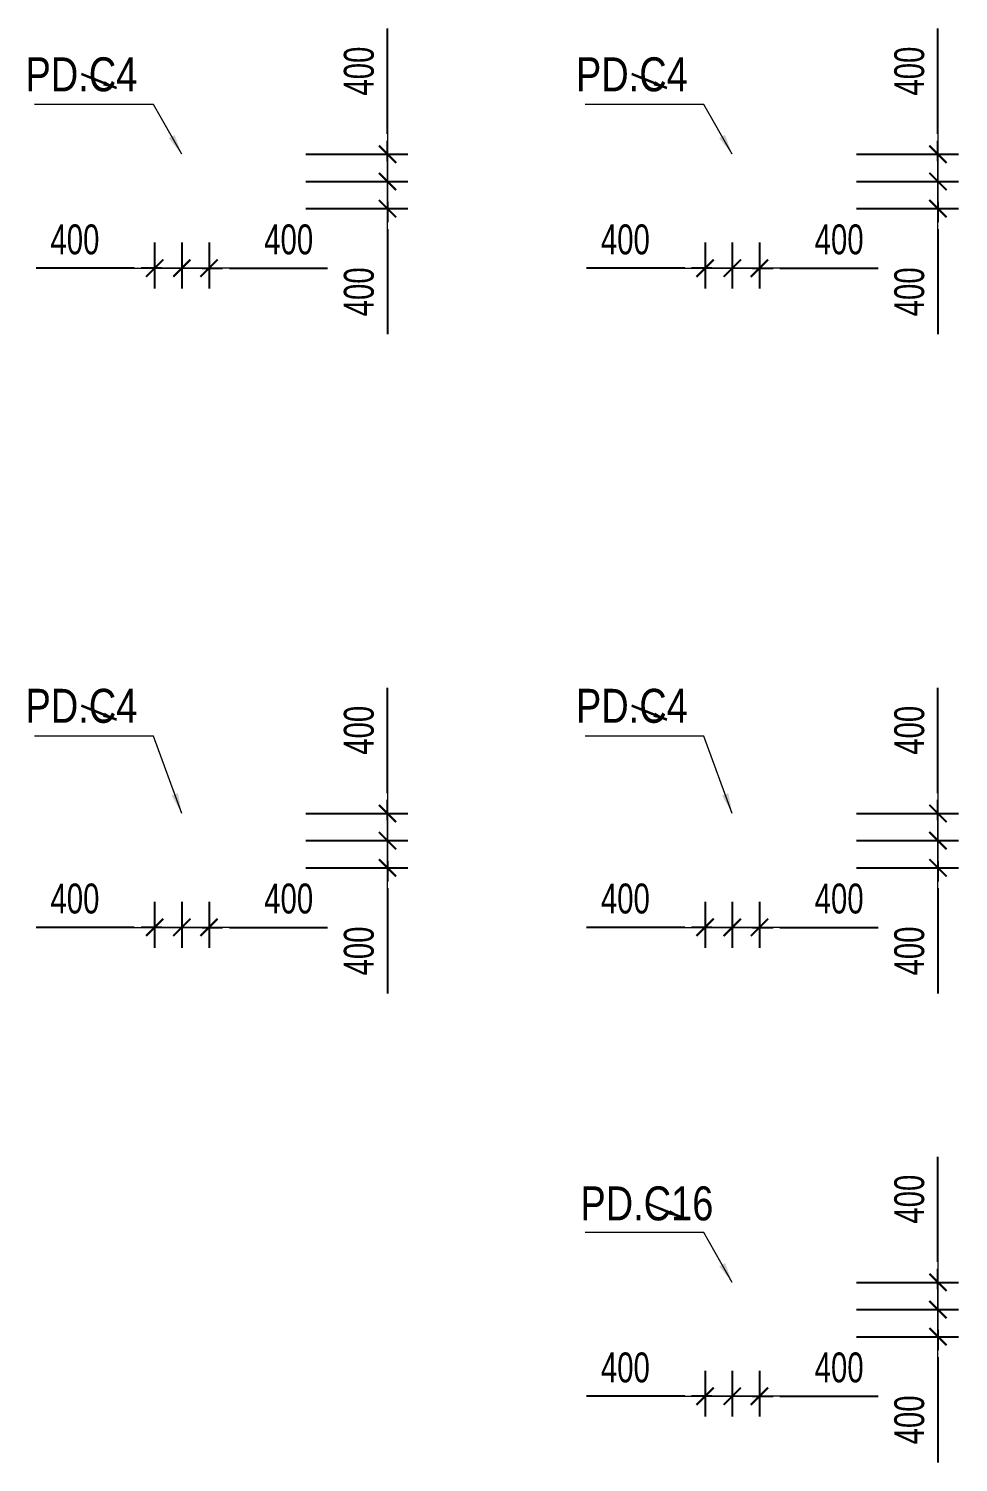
# Model space of a CAD drawing. Header units: millimetres. Extents: x -259680 to 286077, y -1281 to 94455.
# Drawn here: x 120346 to 134027, y 62451 to 83549 of the extents above; entities that cross this region are included whole.
import ezdxf
from ezdxf.enums import TextEntityAlignment as Align

# ---------------------------------------------------------------- set-up
doc = ezdxf.new("R2010")
doc.units = ezdxf.units.MM
doc.layers.get('Defpoints').update_dxf_attribs({"color": 151, "lineweight": 9})
for name, color, linetype, lineweight in [('$0$C1', 20, 'Continuous', 35), ('$1$NDC_S_ANNO', 7, 'Continuous', 20), ('$1$NDC_S_DIM', 1, 'Continuous', 15), ('NDC_S_DIM', 1, 'Continuous', 15)]:
    doc.layers.add(name, color=color, linetype=linetype, lineweight=lineweight)
doc.styles.add('$1$NDC_DIM', font='', dxfattribs={"width": 0.75})
doc.styles.add('$2$ARIAL', font='arial.ttf', dxfattribs={"width": 0.8})
doc.styles.add('NDC_DIM', font='', dxfattribs={"width": 0.75})
doc.styles.get('$1$NDC_DIM').set_extended_font_data('Dotum')
doc.styles.get('NDC_DIM').set_extended_font_data('Dotum')
doc.dimstyles.new('$0$NDC_dim_150', dxfattribs={"dimscale": 150, "dimtxt": 2.2, "dimasz": 1.5, "dimexe": 1.5, "dimexo": 2.5, "dimgap": 1, "dimtad": 1, "dimdec": 0, "dimzin": 0, "dimdsep": 46, "dimtxsty": '$1$NDC_DIM', "dimblk": '$1$DIMMARK', "dimcen": 0.09, "dimdle": 1.2, "dimclrd": 1, "dimclre": 1, "dimclrt": 3, "dimadec": 0, "dimazin": 0, "dimtfac": 1, "dimtdec": 0, "dimtix": 1, "dimtofl": 0, "dimtmove": 0, "dimatfit": 3, "dimfxl": 6, "dimfxlon": 1, "dimtolj": 1, "dimtzin": 0, "dimarcsym": 0})
doc.dimstyles.new('$1$NDC_dim_iso', dxfattribs={"dimtxt": 2.2, "dimasz": 1, "dimexe": 1.5, "dimexo": 2.5, "dimgap": 1, "dimtad": 1, "dimdec": 0, "dimzin": 0, "dimdsep": 46, "dimtxsty": '$1$NDC_DIM', "dimblk": '$1$DIMMARK', "dimcen": 0.09, "dimdle": 1.2, "dimclrd": 1, "dimclre": 1, "dimclrt": 3, "dimadec": 0, "dimazin": 0, "dimtfac": 1, "dimtdec": 0, "dimtix": 1, "dimtofl": 0, "dimtmove": 0, "dimatfit": 3, "dimfxl": 6, "dimfxlon": 1, "dimtolj": 1, "dimtzin": 0, "dimarcsym": 0})
doc.dimstyles.new('NDC_dim_200', dxfattribs={"dimscale": 200, "dimtxt": 2.2, "dimasz": 1.5, "dimexe": 1.5, "dimexo": 2.5, "dimgap": 1, "dimtad": 1, "dimdec": 0, "dimzin": 0, "dimdsep": 46, "dimtxsty": 'NDC_DIM', "dimblk": 'DIMMARK', "dimcen": 0.09, "dimdle": 1.2, "dimclrd": 1, "dimclre": 1, "dimclrt": 3, "dimadec": 0, "dimazin": 0, "dimtfac": 1, "dimtdec": 0, "dimtix": 1, "dimtofl": 0, "dimtmove": 0, "dimatfit": 3, "dimfxl": 6, "dimfxlon": 1, "dimtolj": 1, "dimtzin": 0, "dimarcsym": 0})

# ---------------------------------------------------------------- blocks, each defined once
blk = doc.blocks.new('$1$DIMMARK')
at = {"layer": '$1$NDC_S_DIM', "color": 1}
blk.add_line((-1.5, 0), (1, 0), dxfattribs=at)
at = {"layer": '$1$NDC_S_DIM', "color": 2, "const_width": 0.1}
blk.add_lwpolyline([(-0.424, -0.424), (0.424, 0.424)], dxfattribs=at)
blk = doc.blocks.new('DIMMARK')
at = {"layer": 'NDC_S_DIM', "color": 1}
blk.add_line((-1.5, 0), (1, 0), dxfattribs=at)
at = {"layer": 'NDC_S_DIM', "color": 2, "const_width": 0.1}
blk.add_lwpolyline([(-0.424, -0.424), (0.424, 0.424)], dxfattribs=at)
blk = doc.blocks.new('*D670')
at = {"layer": 'Defpoints', "color": 0, "ltscale": 100, "transparency": 16777216}
for p in [(130700, 80900), (131100, 80900), (131100, 80024)]:
    blk.add_point(p, dxfattribs=at)
at = {"layer": 'NDC_S_DIM', "color": 1, "lineweight": -2, "ltscale": 100, "transparency": 16777216}
for p, q in [((130700, 80400), (130700, 79724)), ((131100, 80400), (131100, 79724)), ((130400, 80024), (130100, 80024)), ((131400, 80024), (132845, 80024))]:
    blk.add_line(p, q, dxfattribs=at)
at = {"layer": 'NDC_S_DIM', "color": 1, "lineweight": -2, "ltscale": 100, "transparency": 16777216, "xscale": 300, "yscale": 300, "zscale": 300}
blk.add_blockref('DIMMARK', (130700, 80024), dxfattribs=at)
at = {"layer": 'NDC_S_DIM', "color": 1, "lineweight": -2, "ltscale": 100, "transparency": 16777216, "xscale": 300, "yscale": 300, "zscale": 300, "rotation": 180}
blk.add_blockref('DIMMARK', (131100, 80024), dxfattribs=at)
at = {"layer": 'NDC_S_DIM', "color": 3, "ltscale": 100, "transparency": 16777216, "insert": (132273, 80445), "char_height": 440, "attachment_point": 5, "style": 'NDC_DIM'}
blk.add_mtext('\\A1;400', dxfattribs=at)
blk = doc.blocks.new('*D671')
at = {"layer": 'Defpoints', "color": 0, "ltscale": 100, "transparency": 16777216}
for p in [(130300, 80900), (130700, 80900), (130700, 80024)]:
    blk.add_point(p, dxfattribs=at)
at = {"layer": 'NDC_S_DIM', "color": 1, "lineweight": -2, "ltscale": 100, "transparency": 16777216}
for p, q in [((130300, 80400), (130300, 79724)), ((130700, 80400), (130700, 79724)), ((130000, 80024), (128555, 80024)), ((131000, 80024), (131300, 80024))]:
    blk.add_line(p, q, dxfattribs=at)
at = {"layer": 'NDC_S_DIM', "color": 1, "lineweight": -2, "ltscale": 100, "transparency": 16777216, "xscale": 300, "yscale": 300, "zscale": 300}
blk.add_blockref('DIMMARK', (130300, 80024), dxfattribs=at)
at = {"layer": 'NDC_S_DIM', "color": 1, "lineweight": -2, "ltscale": 100, "transparency": 16777216, "xscale": 300, "yscale": 300, "zscale": 300, "rotation": 180}
blk.add_blockref('DIMMARK', (130700, 80024), dxfattribs=at)
at = {"layer": 'NDC_S_DIM', "color": 3, "ltscale": 100, "transparency": 16777216, "insert": (129127, 80445), "char_height": 440, "attachment_point": 5, "style": 'NDC_DIM'}
blk.add_mtext('\\A1;400', dxfattribs=at)
blk = doc.blocks.new('*D672')
at = {"layer": 'Defpoints', "color": 0, "ltscale": 100, "transparency": 16777216}
for p in [(131100, 81700), (133727, 81700), (131100, 81300)]:
    blk.add_point(p, dxfattribs=at)
at = {"layer": 'NDC_S_DIM', "color": 1, "lineweight": -2, "ltscale": 100, "transparency": 16777216}
for p, q in [((133727, 82000), (133727, 83549)), ((132527, 81700), (134027, 81700)), ((132527, 81300), (134027, 81300)), ((133727, 81000), (133727, 80700))]:
    blk.add_line(p, q, dxfattribs=at)
at = {"layer": 'NDC_S_DIM', "color": 1, "lineweight": -2, "ltscale": 100, "transparency": 16777216, "xscale": 300, "yscale": 300, "zscale": 300}
for p, rotation in [((133727, 81700), 270), ((133727, 81300), 90)]:
    blk.add_blockref('DIMMARK', p, dxfattribs=dict(at, rotation=rotation))
at = {"layer": 'NDC_S_DIM', "color": 3, "ltscale": 100, "transparency": 16777216, "insert": (133307, 82924), "char_height": 440, "attachment_point": 5, "rotation": 90, "style": 'NDC_DIM'}
blk.add_mtext('\\A1;400', dxfattribs=at)
blk = doc.blocks.new('*D673')
at = {"layer": 'Defpoints', "color": 0, "ltscale": 100, "transparency": 16777216}
for p in [(131100, 81300), (133727, 81300), (131100, 80900)]:
    blk.add_point(p, dxfattribs=at)
at = {"layer": 'NDC_S_DIM', "color": 1, "lineweight": -2, "ltscale": 100, "transparency": 16777216}
for p, q in [((133727, 81600), (133727, 81900)), ((132527, 81300), (134027, 81300)), ((132527, 80900), (134027, 80900)), ((133727, 80600), (133727, 79051))]:
    blk.add_line(p, q, dxfattribs=at)
at = {"layer": 'NDC_S_DIM', "color": 1, "lineweight": -2, "ltscale": 100, "transparency": 16777216, "xscale": 300, "yscale": 300, "zscale": 300}
for p, rotation in [((133727, 81300), 270), ((133727, 80900), 90)]:
    blk.add_blockref('DIMMARK', p, dxfattribs=dict(at, rotation=rotation))
at = {"layer": 'NDC_S_DIM', "color": 3, "ltscale": 100, "transparency": 16777216, "insert": (133307, 79676), "char_height": 440, "attachment_point": 5, "rotation": 90, "style": 'NDC_DIM'}
blk.add_mtext('\\A1;400', dxfattribs=at)
blk = doc.blocks.new('*D674')
at = {"layer": 'Defpoints', "color": 0, "ltscale": 100, "transparency": 16777216}
for p in [(122600, 80900), (123000, 80900), (123000, 80024)]:
    blk.add_point(p, dxfattribs=at)
at = {"layer": 'NDC_S_DIM', "color": 1, "lineweight": -2, "ltscale": 100, "transparency": 16777216}
for p, q in [((122600, 80400), (122600, 79724)), ((123000, 80400), (123000, 79724)), ((122300, 80024), (122000, 80024)), ((123300, 80024), (124745, 80024))]:
    blk.add_line(p, q, dxfattribs=at)
at = {"layer": 'NDC_S_DIM', "color": 1, "lineweight": -2, "ltscale": 100, "transparency": 16777216, "xscale": 300, "yscale": 300, "zscale": 300}
blk.add_blockref('DIMMARK', (122600, 80024), dxfattribs=at)
at = {"layer": 'NDC_S_DIM', "color": 1, "lineweight": -2, "ltscale": 100, "transparency": 16777216, "xscale": 300, "yscale": 300, "zscale": 300, "rotation": 180}
blk.add_blockref('DIMMARK', (123000, 80024), dxfattribs=at)
at = {"layer": 'NDC_S_DIM', "color": 3, "ltscale": 100, "transparency": 16777216, "insert": (124173, 80445), "char_height": 440, "attachment_point": 5, "style": 'NDC_DIM'}
blk.add_mtext('\\A1;400', dxfattribs=at)
blk = doc.blocks.new('*D675')
at = {"layer": 'Defpoints', "color": 0, "ltscale": 100, "transparency": 16777216}
for p in [(122200, 80900), (122600, 80900), (122600, 80024)]:
    blk.add_point(p, dxfattribs=at)
at = {"layer": 'NDC_S_DIM', "color": 1, "lineweight": -2, "ltscale": 100, "transparency": 16777216}
for p, q in [((122200, 80400), (122200, 79724)), ((122600, 80400), (122600, 79724)), ((121900, 80024), (120455, 80024)), ((122900, 80024), (123200, 80024))]:
    blk.add_line(p, q, dxfattribs=at)
at = {"layer": 'NDC_S_DIM', "color": 1, "lineweight": -2, "ltscale": 100, "transparency": 16777216, "xscale": 300, "yscale": 300, "zscale": 300}
blk.add_blockref('DIMMARK', (122200, 80024), dxfattribs=at)
at = {"layer": 'NDC_S_DIM', "color": 1, "lineweight": -2, "ltscale": 100, "transparency": 16777216, "xscale": 300, "yscale": 300, "zscale": 300, "rotation": 180}
blk.add_blockref('DIMMARK', (122600, 80024), dxfattribs=at)
at = {"layer": 'NDC_S_DIM', "color": 3, "ltscale": 100, "transparency": 16777216, "insert": (121027, 80445), "char_height": 440, "attachment_point": 5, "style": 'NDC_DIM'}
blk.add_mtext('\\A1;400', dxfattribs=at)
blk = doc.blocks.new('*D676')
at = {"layer": 'Defpoints', "color": 0, "ltscale": 100, "transparency": 16777216}
for p in [(122850, 81700), (125627, 81700), (122850, 81300)]:
    blk.add_point(p, dxfattribs=at)
at = {"layer": 'NDC_S_DIM', "color": 1, "lineweight": -2, "ltscale": 100, "transparency": 16777216}
for p, q in [((125627, 82000), (125627, 83549)), ((124427, 81700), (125927, 81700)), ((124427, 81300), (125927, 81300)), ((125627, 81000), (125627, 80700))]:
    blk.add_line(p, q, dxfattribs=at)
at = {"layer": 'NDC_S_DIM', "color": 1, "lineweight": -2, "ltscale": 100, "transparency": 16777216, "xscale": 300, "yscale": 300, "zscale": 300}
for p, rotation in [((125627, 81700), 270), ((125627, 81300), 90)]:
    blk.add_blockref('DIMMARK', p, dxfattribs=dict(at, rotation=rotation))
at = {"layer": 'NDC_S_DIM', "color": 3, "ltscale": 100, "transparency": 16777216, "insert": (125207, 82924), "char_height": 440, "attachment_point": 5, "rotation": 90, "style": 'NDC_DIM'}
blk.add_mtext('\\A1;400', dxfattribs=at)
blk = doc.blocks.new('*D677')
at = {"layer": 'Defpoints', "color": 0, "ltscale": 100, "transparency": 16777216}
for p in [(122850, 81300), (125627, 81300), (122850, 80900)]:
    blk.add_point(p, dxfattribs=at)
at = {"layer": 'NDC_S_DIM', "color": 1, "lineweight": -2, "ltscale": 100, "transparency": 16777216}
for p, q in [((125627, 81600), (125627, 81900)), ((124427, 81300), (125927, 81300)), ((124427, 80900), (125927, 80900)), ((125627, 80600), (125627, 79051))]:
    blk.add_line(p, q, dxfattribs=at)
at = {"layer": 'NDC_S_DIM', "color": 1, "lineweight": -2, "ltscale": 100, "transparency": 16777216, "xscale": 300, "yscale": 300, "zscale": 300}
for p, rotation in [((125627, 81300), 270), ((125627, 80900), 90)]:
    blk.add_blockref('DIMMARK', p, dxfattribs=dict(at, rotation=rotation))
at = {"layer": 'NDC_S_DIM', "color": 3, "ltscale": 100, "transparency": 16777216, "insert": (125207, 79676), "char_height": 440, "attachment_point": 5, "rotation": 90, "style": 'NDC_DIM'}
blk.add_mtext('\\A1;400', dxfattribs=at)
blk = doc.blocks.new('*D698')
at = {"layer": 'Defpoints', "color": 0, "ltscale": 100, "transparency": 16777216}
for p in [(122600, 71200), (123000, 71200), (123000, 70324)]:
    blk.add_point(p, dxfattribs=at)
at = {"layer": 'NDC_S_DIM', "color": 1, "lineweight": -2, "ltscale": 100, "transparency": 16777216}
for p, q in [((122600, 70700), (122600, 70024)), ((123000, 70700), (123000, 70024)), ((122300, 70324), (122000, 70324)), ((123300, 70324), (124745, 70324))]:
    blk.add_line(p, q, dxfattribs=at)
at = {"layer": 'NDC_S_DIM', "color": 1, "lineweight": -2, "ltscale": 100, "transparency": 16777216, "xscale": 300, "yscale": 300, "zscale": 300}
blk.add_blockref('DIMMARK', (122600, 70324), dxfattribs=at)
at = {"layer": 'NDC_S_DIM', "color": 1, "lineweight": -2, "ltscale": 100, "transparency": 16777216, "xscale": 300, "yscale": 300, "zscale": 300, "rotation": 180}
blk.add_blockref('DIMMARK', (123000, 70324), dxfattribs=at)
at = {"layer": 'NDC_S_DIM', "color": 3, "ltscale": 100, "transparency": 16777216, "insert": (124173, 70745), "char_height": 440, "attachment_point": 5, "style": 'NDC_DIM'}
blk.add_mtext('\\A1;400', dxfattribs=at)
blk = doc.blocks.new('*D699')
at = {"layer": 'Defpoints', "color": 0, "ltscale": 100, "transparency": 16777216}
for p in [(122200, 71200), (122600, 71200), (122600, 70324)]:
    blk.add_point(p, dxfattribs=at)
at = {"layer": 'NDC_S_DIM', "color": 1, "lineweight": -2, "ltscale": 100, "transparency": 16777216}
for p, q in [((122200, 70700), (122200, 70024)), ((122600, 70700), (122600, 70024)), ((121900, 70324), (120455, 70324)), ((122900, 70324), (123200, 70324))]:
    blk.add_line(p, q, dxfattribs=at)
at = {"layer": 'NDC_S_DIM', "color": 1, "lineweight": -2, "ltscale": 100, "transparency": 16777216, "xscale": 300, "yscale": 300, "zscale": 300}
blk.add_blockref('DIMMARK', (122200, 70324), dxfattribs=at)
at = {"layer": 'NDC_S_DIM', "color": 1, "lineweight": -2, "ltscale": 100, "transparency": 16777216, "xscale": 300, "yscale": 300, "zscale": 300, "rotation": 180}
blk.add_blockref('DIMMARK', (122600, 70324), dxfattribs=at)
at = {"layer": 'NDC_S_DIM', "color": 3, "ltscale": 100, "transparency": 16777216, "insert": (121027, 70745), "char_height": 440, "attachment_point": 5, "style": 'NDC_DIM'}
blk.add_mtext('\\A1;400', dxfattribs=at)
blk = doc.blocks.new('*D700')
at = {"layer": 'Defpoints', "color": 0, "ltscale": 100, "transparency": 16777216}
for p in [(123000, 72000), (125627, 72000), (123000, 71600)]:
    blk.add_point(p, dxfattribs=at)
at = {"layer": 'NDC_S_DIM', "color": 1, "lineweight": -2, "ltscale": 100, "transparency": 16777216}
for p, q in [((125627, 72300), (125627, 73849)), ((124427, 72000), (125927, 72000)), ((124427, 71600), (125927, 71600)), ((125627, 71300), (125627, 71000))]:
    blk.add_line(p, q, dxfattribs=at)
at = {"layer": 'NDC_S_DIM', "color": 1, "lineweight": -2, "ltscale": 100, "transparency": 16777216, "xscale": 300, "yscale": 300, "zscale": 300}
for p, rotation in [((125627, 72000), 270), ((125627, 71600), 90)]:
    blk.add_blockref('DIMMARK', p, dxfattribs=dict(at, rotation=rotation))
at = {"layer": 'NDC_S_DIM', "color": 3, "ltscale": 100, "transparency": 16777216, "insert": (125207, 73224), "char_height": 440, "attachment_point": 5, "rotation": 90, "style": 'NDC_DIM'}
blk.add_mtext('\\A1;400', dxfattribs=at)
blk = doc.blocks.new('*D701')
at = {"layer": 'Defpoints', "color": 0, "ltscale": 100, "transparency": 16777216}
for p in [(123000, 71600), (125627, 71600), (123000, 71200)]:
    blk.add_point(p, dxfattribs=at)
at = {"layer": 'NDC_S_DIM', "color": 1, "lineweight": -2, "ltscale": 100, "transparency": 16777216}
for p, q in [((125627, 71900), (125627, 72200)), ((124427, 71600), (125927, 71600)), ((124427, 71200), (125927, 71200)), ((125627, 70900), (125627, 69351))]:
    blk.add_line(p, q, dxfattribs=at)
at = {"layer": 'NDC_S_DIM', "color": 1, "lineweight": -2, "ltscale": 100, "transparency": 16777216, "xscale": 300, "yscale": 300, "zscale": 300}
for p, rotation in [((125627, 71600), 270), ((125627, 71200), 90)]:
    blk.add_blockref('DIMMARK', p, dxfattribs=dict(at, rotation=rotation))
at = {"layer": 'NDC_S_DIM', "color": 3, "ltscale": 100, "transparency": 16777216, "insert": (125207, 69976), "char_height": 440, "attachment_point": 5, "rotation": 90, "style": 'NDC_DIM'}
blk.add_mtext('\\A1;400', dxfattribs=at)
blk = doc.blocks.new('*D702')
at = {"layer": 'Defpoints', "color": 0, "ltscale": 100, "transparency": 16777216}
for p in [(130700, 71200), (131100, 71200), (131100, 70324)]:
    blk.add_point(p, dxfattribs=at)
at = {"layer": 'NDC_S_DIM', "color": 1, "lineweight": -2, "ltscale": 100, "transparency": 16777216}
for p, q in [((130700, 70700), (130700, 70024)), ((131100, 70700), (131100, 70024)), ((130400, 70324), (130100, 70324)), ((131400, 70324), (132845, 70324))]:
    blk.add_line(p, q, dxfattribs=at)
at = {"layer": 'NDC_S_DIM', "color": 1, "lineweight": -2, "ltscale": 100, "transparency": 16777216, "xscale": 300, "yscale": 300, "zscale": 300}
blk.add_blockref('DIMMARK', (130700, 70324), dxfattribs=at)
at = {"layer": 'NDC_S_DIM', "color": 1, "lineweight": -2, "ltscale": 100, "transparency": 16777216, "xscale": 300, "yscale": 300, "zscale": 300, "rotation": 180}
blk.add_blockref('DIMMARK', (131100, 70324), dxfattribs=at)
at = {"layer": 'NDC_S_DIM', "color": 3, "ltscale": 100, "transparency": 16777216, "insert": (132273, 70745), "char_height": 440, "attachment_point": 5, "style": 'NDC_DIM'}
blk.add_mtext('\\A1;400', dxfattribs=at)
blk = doc.blocks.new('*D703')
at = {"layer": 'Defpoints', "color": 0, "ltscale": 100, "transparency": 16777216}
for p in [(130300, 71200), (130700, 71200), (130700, 70324)]:
    blk.add_point(p, dxfattribs=at)
at = {"layer": 'NDC_S_DIM', "color": 1, "lineweight": -2, "ltscale": 100, "transparency": 16777216}
for p, q in [((130300, 70700), (130300, 70024)), ((130700, 70700), (130700, 70024)), ((130000, 70324), (128555, 70324)), ((131000, 70324), (131300, 70324))]:
    blk.add_line(p, q, dxfattribs=at)
at = {"layer": 'NDC_S_DIM', "color": 1, "lineweight": -2, "ltscale": 100, "transparency": 16777216, "xscale": 300, "yscale": 300, "zscale": 300}
blk.add_blockref('DIMMARK', (130300, 70324), dxfattribs=at)
at = {"layer": 'NDC_S_DIM', "color": 1, "lineweight": -2, "ltscale": 100, "transparency": 16777216, "xscale": 300, "yscale": 300, "zscale": 300, "rotation": 180}
blk.add_blockref('DIMMARK', (130700, 70324), dxfattribs=at)
at = {"layer": 'NDC_S_DIM', "color": 3, "ltscale": 100, "transparency": 16777216, "insert": (129127, 70745), "char_height": 440, "attachment_point": 5, "style": 'NDC_DIM'}
blk.add_mtext('\\A1;400', dxfattribs=at)
blk = doc.blocks.new('*D704')
at = {"layer": 'Defpoints', "color": 0, "ltscale": 100, "transparency": 16777216}
for p in [(131100, 72000), (133727, 72000), (131100, 71600)]:
    blk.add_point(p, dxfattribs=at)
at = {"layer": 'NDC_S_DIM', "color": 1, "lineweight": -2, "ltscale": 100, "transparency": 16777216}
for p, q in [((133727, 72300), (133727, 73849)), ((132527, 72000), (134027, 72000)), ((132527, 71600), (134027, 71600)), ((133727, 71300), (133727, 71000))]:
    blk.add_line(p, q, dxfattribs=at)
at = {"layer": 'NDC_S_DIM', "color": 1, "lineweight": -2, "ltscale": 100, "transparency": 16777216, "xscale": 300, "yscale": 300, "zscale": 300}
for p, rotation in [((133727, 72000), 270), ((133727, 71600), 90)]:
    blk.add_blockref('DIMMARK', p, dxfattribs=dict(at, rotation=rotation))
at = {"layer": 'NDC_S_DIM', "color": 3, "ltscale": 100, "transparency": 16777216, "insert": (133307, 73224), "char_height": 440, "attachment_point": 5, "rotation": 90, "style": 'NDC_DIM'}
blk.add_mtext('\\A1;400', dxfattribs=at)
blk = doc.blocks.new('*D705')
at = {"layer": 'Defpoints', "color": 0, "ltscale": 100, "transparency": 16777216}
for p in [(131100, 71600), (133727, 71600), (131100, 71200)]:
    blk.add_point(p, dxfattribs=at)
at = {"layer": 'NDC_S_DIM', "color": 1, "lineweight": -2, "ltscale": 100, "transparency": 16777216}
for p, q in [((133727, 71900), (133727, 72200)), ((132527, 71600), (134027, 71600)), ((132527, 71200), (134027, 71200)), ((133727, 70900), (133727, 69351))]:
    blk.add_line(p, q, dxfattribs=at)
at = {"layer": 'NDC_S_DIM', "color": 1, "lineweight": -2, "ltscale": 100, "transparency": 16777216, "xscale": 300, "yscale": 300, "zscale": 300}
for p, rotation in [((133727, 71600), 270), ((133727, 71200), 90)]:
    blk.add_blockref('DIMMARK', p, dxfattribs=dict(at, rotation=rotation))
at = {"layer": 'NDC_S_DIM', "color": 3, "ltscale": 100, "transparency": 16777216, "insert": (133307, 69976), "char_height": 440, "attachment_point": 5, "rotation": 90, "style": 'NDC_DIM'}
blk.add_mtext('\\A1;400', dxfattribs=at)
blk = doc.blocks.new('*D1033')
at = {"layer": 'Defpoints', "color": 0, "ltscale": 100, "transparency": 16777216}
for p in [(130700, 64300), (131100, 64300), (131100, 63424)]:
    blk.add_point(p, dxfattribs=at)
at = {"layer": 'NDC_S_DIM', "color": 1, "lineweight": -2, "ltscale": 100, "transparency": 16777216}
for p, q in [((130700, 63800), (130700, 63124)), ((131100, 63800), (131100, 63124)), ((130400, 63424), (130100, 63424)), ((131400, 63424), (132845, 63424))]:
    blk.add_line(p, q, dxfattribs=at)
at = {"layer": 'NDC_S_DIM', "color": 1, "lineweight": -2, "ltscale": 100, "transparency": 16777216, "xscale": 300, "yscale": 300, "zscale": 300}
blk.add_blockref('DIMMARK', (130700, 63424), dxfattribs=at)
at = {"layer": 'NDC_S_DIM', "color": 1, "lineweight": -2, "ltscale": 100, "transparency": 16777216, "xscale": 300, "yscale": 300, "zscale": 300, "rotation": 180}
blk.add_blockref('DIMMARK', (131100, 63424), dxfattribs=at)
at = {"layer": 'NDC_S_DIM', "color": 3, "ltscale": 100, "transparency": 16777216, "insert": (132273, 63845), "char_height": 440, "attachment_point": 5, "style": 'NDC_DIM'}
blk.add_mtext('\\A1;400', dxfattribs=at)
blk = doc.blocks.new('*D1034')
at = {"layer": 'Defpoints', "color": 0, "ltscale": 100, "transparency": 16777216}
for p in [(130300, 64300), (130700, 64300), (130700, 63424)]:
    blk.add_point(p, dxfattribs=at)
at = {"layer": 'NDC_S_DIM', "color": 1, "lineweight": -2, "ltscale": 100, "transparency": 16777216}
for p, q in [((130300, 63800), (130300, 63124)), ((130700, 63800), (130700, 63124)), ((130000, 63424), (128555, 63424)), ((131000, 63424), (131300, 63424))]:
    blk.add_line(p, q, dxfattribs=at)
at = {"layer": 'NDC_S_DIM', "color": 1, "lineweight": -2, "ltscale": 100, "transparency": 16777216, "xscale": 300, "yscale": 300, "zscale": 300}
blk.add_blockref('DIMMARK', (130300, 63424), dxfattribs=at)
at = {"layer": 'NDC_S_DIM', "color": 1, "lineweight": -2, "ltscale": 100, "transparency": 16777216, "xscale": 300, "yscale": 300, "zscale": 300, "rotation": 180}
blk.add_blockref('DIMMARK', (130700, 63424), dxfattribs=at)
at = {"layer": 'NDC_S_DIM', "color": 3, "ltscale": 100, "transparency": 16777216, "insert": (129127, 63845), "char_height": 440, "attachment_point": 5, "style": 'NDC_DIM'}
blk.add_mtext('\\A1;400', dxfattribs=at)
blk = doc.blocks.new('*D1035')
at = {"layer": 'Defpoints', "color": 0, "ltscale": 100, "transparency": 16777216}
for p in [(131100, 65100), (133727, 65100), (131100, 64700)]:
    blk.add_point(p, dxfattribs=at)
at = {"layer": 'NDC_S_DIM', "color": 1, "lineweight": -2, "ltscale": 100, "transparency": 16777216}
for p, q in [((133727, 65400), (133727, 66949)), ((132527, 65100), (134027, 65100)), ((132527, 64700), (134027, 64700)), ((133727, 64400), (133727, 64100))]:
    blk.add_line(p, q, dxfattribs=at)
at = {"layer": 'NDC_S_DIM', "color": 1, "lineweight": -2, "ltscale": 100, "transparency": 16777216, "xscale": 300, "yscale": 300, "zscale": 300}
for p, rotation in [((133727, 65100), 270), ((133727, 64700), 90)]:
    blk.add_blockref('DIMMARK', p, dxfattribs=dict(at, rotation=rotation))
at = {"layer": 'NDC_S_DIM', "color": 3, "ltscale": 100, "transparency": 16777216, "insert": (133307, 66324), "char_height": 440, "attachment_point": 5, "rotation": 90, "style": 'NDC_DIM'}
blk.add_mtext('\\A1;400', dxfattribs=at)
blk = doc.blocks.new('*D1036')
at = {"layer": 'Defpoints', "color": 0, "ltscale": 100, "transparency": 16777216}
for p in [(131100, 64700), (133727, 64700), (131100, 64300)]:
    blk.add_point(p, dxfattribs=at)
at = {"layer": 'NDC_S_DIM', "color": 1, "lineweight": -2, "ltscale": 100, "transparency": 16777216}
for p, q in [((133727, 65000), (133727, 65300)), ((132527, 64700), (134027, 64700)), ((132527, 64300), (134027, 64300)), ((133727, 64000), (133727, 62451))]:
    blk.add_line(p, q, dxfattribs=at)
at = {"layer": 'NDC_S_DIM', "color": 1, "lineweight": -2, "ltscale": 100, "transparency": 16777216, "xscale": 300, "yscale": 300, "zscale": 300}
for p, rotation in [((133727, 64700), 270), ((133727, 64300), 90)]:
    blk.add_blockref('DIMMARK', p, dxfattribs=dict(at, rotation=rotation))
at = {"layer": 'NDC_S_DIM', "color": 3, "ltscale": 100, "transparency": 16777216, "insert": (133307, 63076), "char_height": 440, "attachment_point": 5, "rotation": 90, "style": 'NDC_DIM'}
blk.add_mtext('\\A1;400', dxfattribs=at)
blk = doc.blocks.new('*U220')
at = {"layer": '$1$NDC_S_ANNO', "ltscale": 0.8, "style": '$2$ARIAL', "width": 0.8}
blk.add_attdef('TEN', text='', height=2.5, dxfattribs=at).set_placement((-2.58, 1.03), align=Align.MIDDLE_CENTER)
at = {"layer": '$1$NDC_S_ANNO', "ltscale": 0.8, "style": '$2$ARIAL', "width": 0.8, "flags": 1}
blk.add_attdef('CHU_THICH', text='', height=2.5, dxfattribs=at).set_placement((0, 0), align=Align.MIDDLE_CENTER)
at = {"layer": 'Defpoints'}
blk.add_leader([(0, 0), (-2.58, 1.03)], dimstyle='$1$NDC_dim_iso', override={"dimgap": 0.625, "dimtad": 0}, dxfattribs=at)
blk = doc.blocks.new('$0$co t check')
at = {"layer": '$0$C1', "xscale": 200, "yscale": 200, "zscale": 200}
for p, values in [((119598, 82671), {'TEN': 'PD.C4'}), ((127698, 82671), {'TEN': 'PD.C4'}), ((119598, 73378), {'TEN': 'PD.C4'}), ((127698, 73378), {'TEN': 'PD.C4'}), ((127919, 66056), {'TEN': 'PD.C16'})]:
    blk.add_blockref('*U220', p, dxfattribs=at).add_auto_attribs(values)
at = {"layer": '$0$C1'}
for points in [[(120559, 81700), (120142, 82432), (118393, 82432)], [(128659, 81700), (128242, 82432), (126493, 82432)], [(120559, 72000), (120142, 73139), (118393, 73139)], [(128659, 72000), (128242, 73139), (126493, 73139)], [(128659, 65100), (128242, 65832), (126493, 65832)]]:
    blk.add_leader(points, dimstyle='$0$NDC_dim_150', override={"dimasz": 2, "dimgap": 1, "dimtad": 0}, dxfattribs=at)

msp = doc.modelspace()

# ---------------------------------------------------------------- block references
at = {"layer": '$1$NDC_S_DIM'}
msp.add_blockref('$0$co t check', (2040.6, 0), dxfattribs=at)

# ---------------------------------------------------------------- dimensions: what is measured, and where the dimension line sits
at = {"layer": 'NDC_S_DIM', "ltscale": 100}
for base, p1, p2, picture, middle in [((125626.7, 81700), (122850, 81300), (122850, 81700), '*D676', (125626.7, 82924.3)), ((133726.7, 81700), (131100, 81300), (131100, 81700), '*D672', (133726.7, 82924.3)), ((125626.7, 81300), (122850, 80900), (122850, 81300), '*D677', (125626.7, 79675.7)), ((133726.7, 81300), (131100, 80900), (131100, 81300), '*D673', (133726.7, 79675.7)), ((125626.7, 72000), (123000, 71600), (123000, 72000), '*D700', (125626.7, 73224.3)), ((133726.7, 72000), (131100, 71600), (131100, 72000), '*D704', (133726.7, 73224.3)), ((125626.7, 71600), (123000, 71200), (123000, 71600), '*D701', (125626.7, 69975.7)), ((133726.7, 71600), (131100, 71200), (131100, 71600), '*D705', (133726.7, 69975.7)), ((133726.7, 65100), (131100, 64700), (131100, 65100), '*D1035', (133726.7, 66324.3)), ((133726.7, 64700), (131100, 64300), (131100, 64700), '*D1036', (133726.7, 63075.7))]:
    dim = msp.add_linear_dim(base=base, p1=p1, p2=p2, angle=90, dimstyle='NDC_dim_200', dxfattribs=at)
    dim.commit()
    dim.dimension.update_dxf_attribs({"geometry": picture, "text_midpoint": middle, "dimtype": 160})
for base, p1, p2, picture, middle in [((122600, 80024.4), (122200, 80900), (122600, 80900), '*D675', (121027.5, 80024.4)), ((123000, 80024.4), (122600, 80900), (123000, 80900), '*D674', (124172.5, 80024.4)), ((130700, 80024.4), (130300, 80900), (130700, 80900), '*D671', (129127.5, 80024.4)), ((131100, 80024.4), (130700, 80900), (131100, 80900), '*D670', (132272.5, 80024.4)), ((122600, 70324.4), (122200, 71200), (122600, 71200), '*D699', (121027.5, 70324.4)), ((123000, 70324.4), (122600, 71200), (123000, 71200), '*D698', (124172.5, 70324.4)), ((130700, 70324.4), (130300, 71200), (130700, 71200), '*D703', (129127.5, 70324.4)), ((131100, 70324.4), (130700, 71200), (131100, 71200), '*D702', (132272.5, 70324.4)), ((130700, 63424.4), (130300, 64300), (130700, 64300), '*D1034', (129127.5, 63424.4)), ((131100, 63424.4), (130700, 64300), (131100, 64300), '*D1033', (132272.5, 63424.4))]:
    dim = msp.add_linear_dim(base=base, p1=p1, p2=p2, dimstyle='NDC_dim_200', dxfattribs=at)
    dim.commit()
    dim.dimension.update_dxf_attribs({"geometry": picture, "text_midpoint": middle, "dimtype": 160})

doc.saveas('drawing.dxf')
